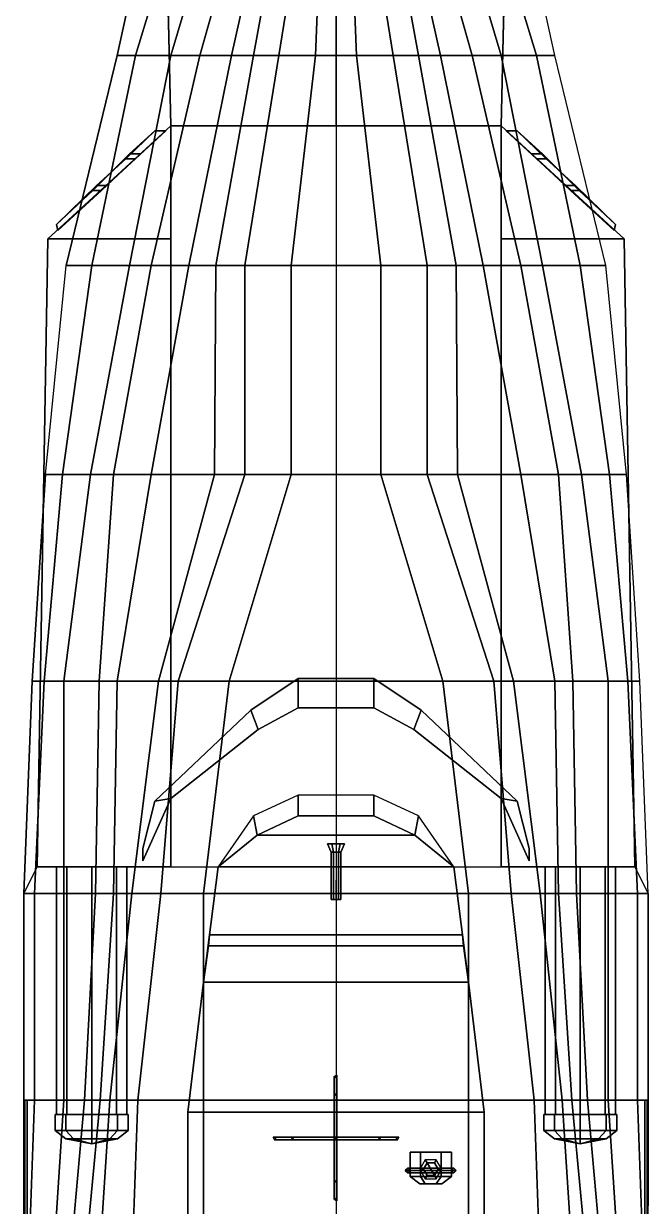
# Model space of a CAD drawing. Header units: millimetres. Extents: x -7.5 to 2.7, y -17.4 to 23.2.
# Drawn here: x -2.57 to 2.57, y 3.74 to 13.48 of the extents above; entities that cross this region are included whole.
import ezdxf

# ---------------------------------------------------------------- set-up
doc = ezdxf.new("R2010")
doc.units = ezdxf.units.MM
for name, color, linetype in [('door', 3, 'Continuous'), ('door2', 3, 'Continuous'), ('h2', 7, 'Continuous')]:
    doc.layers.add(name, color=color, linetype=linetype)

msp = doc.modelspace()

# ---------------------------------------------------------------- linework, layer by layer
for points in [[(-1.12, 14.96, 1.13), (-1.65, 13.22, 1.01), (-1.8, 13.22, 1.39), (-1.42, 14.96, 1.96)], [(-1.42, 14.96, 1.96), (-1.8, 13.22, 1.39), (1.8, 13.22, 1.39), (1.42, 14.96, 1.96)], [(-0.84, 14.96, 0.85), (-1.36, 13.22, 0.76), (-1.65, 13.22, 1.01), (-1.12, 14.96, 1.13)], [(-1.41, 14.96, 2.7), (-1.42, 14.96, 1.96), (-1.36, 12.64, 1.19), (-1.36, 12.64, 2.7)], [(0, 12.64, 2.7), (0, 14.96, 2.75), (-1.41, 14.96, 2.7), (-1.36, 12.64, 2.7)], [(-0.63, 14.96, 0.46), (-1.12, 13.22, 0.46), (-1.36, 13.22, 0.76), (-0.84, 14.96, 0.85)], [(-0.47, 14.96), (-0.86, 13.22), (-1.12, 13.22, 0.46), (-0.63, 14.96, 0.46)], [(-0.36, 14.96, -0.39), (-0.68, 13.22, -0.39), (-0.86, 13.22), (-0.47, 14.96)], [(-0.19, 14.96, -0.79), (-0.47, 13.22, -0.79), (-0.68, 13.22, -0.39), (-0.36, 14.96, -0.39)], [(-0.1, 14.96, -0.94), (-0.17, 13.22, -1.15), (-0.47, 13.22, -0.79), (-0.19, 14.96, -0.79)], [(0, 14.96, -1.03), (0, 13.22, -1.26), (-0.17, 13.22, -1.15), (-0.1, 14.96, -0.94)], [(1.36, 12.64, 2.7), (1.41, 14.96, 2.7), (0, 14.96, 2.75), (0, 12.64, 2.7)], [(1.36, 12.64, 1.19), (1.42, 14.96, 1.96), (1.41, 14.96, 2.7), (1.36, 12.64, 2.7)], [(-1.65, 13.22, 1.01), (-2.01, 11.49, 0.91), (-2.22, 11.49, 1.71), (-1.8, 13.22, 1.39)], [(-1.8, 13.22, 1.39), (-2.22, 11.49, 1.71), (2.22, 11.49, 1.71), (1.8, 13.22, 1.39)], [(-1.36, 13.22, 0.76), (-1.7, 11.49, 0.65), (-2.01, 11.49, 0.91), (-1.65, 13.22, 1.01)], [(-1.12, 13.22, 0.46), (-1.52, 11.49, 0.46), (-1.7, 11.49, 0.65), (-1.36, 13.22, 0.76)], [(-0.86, 13.22), (-1.21, 11.49), (-1.52, 11.49, 0.46), (-1.12, 13.22, 0.46)], [(-0.68, 13.22, -0.39), (-0.99, 11.49, -0.39), (-1.21, 11.49), (-0.86, 13.22)], [(-0.47, 13.22, -0.79), (-0.75, 11.49, -0.79), (-0.99, 11.49, -0.39), (-0.68, 13.22, -0.39)], [(-0.17, 13.22, -1.15), (-0.37, 11.49, -1.17), (-0.75, 11.49, -0.79), (-0.47, 13.22, -0.79)], [(0, 13.22, -1.26), (0, 11.49, -1.41), (-0.37, 11.49, -1.17), (-0.17, 13.22, -1.15)], [(-1.36, 11.71, 2.59), (-1.36, 11.71, 2.59), (-1.36, 12.64, 2.59), (-2.37, 11.71, 2.59)], [(-1.36, 12.64, 2.59), (-1.36, 12.64, 1.59), (-2.37, 11.71, 1.59), (-2.37, 11.71, 2.59)], [(-1.36, 12.64, 2.7), (-1.36, 12.64, 2.59), (-1.36, 6.54, 2.54), (-1.36, 6.54, 2.7)], [(1.36, 6.54, 2.7), (1.36, 12.64, 2.7), (-1.36, 12.64, 2.7), (-1.36, 6.54, 2.7)], [(1.36, 6.54, 2.54), (1.36, 12.64, 2.59), (1.36, 12.64, 2.7), (1.36, 6.54, 2.7)], [(2.37, 11.71, 2.59), (2.37, 11.71, 1.59), (1.36, 12.64, 1.59), (1.36, 12.64, 2.59)], [(2.37, 11.71, 2.59), (2.37, 11.71, 2.59), (1.36, 12.64, 2.59), (1.36, 11.71, 2.59)], [(-1.36, 6.54, 2.54), (-1.36, 11.71, 2.59), (-2.37, 11.71, 2.59), (-2.46, 6.54, 2.54)], [(-2.37, 11.71, 2.59), (-2.37, 11.71, 1.59), (-2.46, 6.54, 1.64), (-2.46, 6.54, 2.54)], [(2.46, 6.54, 2.54), (2.37, 11.71, 2.59), (1.36, 11.71, 2.59), (1.36, 6.54, 2.54)], [(2.46, 6.54, 1.64), (2.37, 11.71, 1.59), (2.37, 11.71, 2.59), (2.46, 6.54, 2.54)], [(-2.01, 11.49, 0.91), (-2.25, 9.77, 0.83), (-2.39, 9.77, 1.74), (-2.22, 11.49, 1.71)], [(-1.7, 11.49, 0.65), (-2.02, 9.77, 0.63), (-2.25, 9.77, 0.83), (-2.01, 11.49, 0.91)], [(-1.52, 11.49, 0.46), (-1.83, 9.77, 0.46), (-2.02, 9.77, 0.63), (-1.7, 11.49, 0.65)], [(-1.21, 11.49), (-1.52, 9.77), (-1.83, 9.77, 0.46), (-1.52, 11.49, 0.46)], [(-0.99, 11.49, -0.39), (-1, 9.77, -0.79), (-1.52, 9.77), (-1.21, 11.49)], [(-0.75, 11.49, -0.79), (-0.75, 9.77, -1.03), (-1, 9.77, -0.79), (-0.99, 11.49, -0.39)], [(-0.37, 11.49, -1.17), (-0.37, 9.77, -1.29), (-0.75, 9.77, -1.03), (-0.75, 11.49, -0.79)], [(0, 11.49, -1.41), (0, 9.77, -1.45), (-0.37, 9.77, -1.29), (-0.37, 11.49, -1.17)], [(-2.25, 9.77, 0.83), (-2.4, 8.07, 0.77), (-2.5, 8.07, 1.68), (-2.39, 9.77, 1.74)], [(-2.39, 9.77, 1.74), (-2.5, 8.07, 1.68), (2.5, 8.07, 1.68), (2.39, 9.77, 1.74)], [(-2.02, 9.77, 0.63), (-2.24, 8.07, 0.63), (-2.4, 8.07, 0.77), (-2.25, 9.77, 0.83)], [(-1.83, 9.77, 0.46), (-1.95, 8.07, 0.26), (-2.24, 8.07, 0.63), (-2.02, 9.77, 0.63)], [(-1.52, 9.77), (-1.8, 8.07), (-1.95, 8.07, 0.26), (-1.83, 9.77, 0.46)], [(-1, 9.77, -0.79), (-1.46, 8.07, -0.53), (-1.8, 8.07), (-1.52, 9.77)], [(-0.75, 9.77, -1.03), (-1.3, 8.07, -0.78), (-1.46, 8.07, -0.53), (-1, 9.77, -0.79)], [(-0.37, 9.77, -1.29), (-0.88, 8.07, -1.12), (-1.3, 8.07, -0.78), (-0.75, 9.77, -1.03)], [(0, 9.77, -1.45), (0, 8.07, -1.51), (-0.88, 8.07, -1.12), (-0.37, 9.77, -1.29)], [(-0.31, 7.85, 2.7), (-0.31, 8.09, 3.05), (-0.7, 7.83, 2.98), (-0.64, 7.67, 2.7)], [(-0.64, 7.67, 2.7), (-0.7, 7.83, 2.98), (-0.31, 8.09, 3.05), (-0.31, 7.85, 2.7)], [(0.31, 7.85, 2.7), (0.31, 8.09, 3.05), (-0.31, 8.09, 3.05), (-0.31, 7.85, 2.7)], [(-0.31, 7.85, 2.7), (-0.31, 8.09, 3.05), (0.31, 8.09, 3.05), (0.31, 7.85, 2.7)], [(0.64, 7.67, 2.7), (0.7, 7.83, 2.98), (0.31, 8.09, 3.05), (0.31, 7.85, 2.7)], [(0.31, 7.85, 2.7), (0.31, 8.09, 3.05), (0.7, 7.83, 2.98), (0.64, 7.67, 2.7)], [(-2.4, 8.07, 0.77), (-2.48, 6.32, 0.72), (-2.57, 6.32, 1.64), (-2.5, 8.07, 1.68)], [(-2.5, 8.07, 1.68), (-2.57, 6.32, 1.64), (2.57, 6.32, 1.64), (2.5, 8.07, 1.68)], [(-2.24, 8.07, 0.63), (-2.24, 6.32, 0.41), (-2.48, 6.32, 0.72), (-2.4, 8.07, 0.77)], [(-1.95, 8.07, 0.26), (-1.98, 6.32, -0.05), (-2.24, 6.32, 0.41), (-2.24, 8.07, 0.63)], [(-1.8, 8.07), (-1.83, 6.32, -0.34), (-1.98, 6.32, -0.05), (-1.95, 8.07, 0.26)], [(-1.46, 8.07, -0.53), (-1.68, 6.32, -0.59), (-1.83, 6.32, -0.34), (-1.8, 8.07)], [(-1.3, 8.07, -0.78), (-1.44, 6.32, -0.88), (-1.68, 6.32, -0.59), (-1.46, 8.07, -0.53)], [(-0.88, 8.07, -1.12), (-1.09, 6.32, -1.12), (-1.44, 6.32, -0.88), (-1.3, 8.07, -0.78)], [(0, 8.07, -1.51), (0, 6.32, -1.57), (-1.09, 6.32, -1.12), (-0.88, 8.07, -1.12)], [(-1.36, 7.1025, 2.7), (-1.49, 7.08, 2.98), (-0.7, 7.83, 2.98), (-0.64, 7.67, 2.7)], [(-0.64, 7.67, 2.7), (-0.7, 7.83, 2.98), (-1.49, 7.08, 2.98), (-1.36, 7.1025, 2.7)], [(1.36, 7.1025, 2.7), (1.49, 7.08, 2.98), (0.7, 7.83, 2.98), (0.64, 7.67, 2.7)], [(0.64, 7.67, 2.7), (0.7, 7.83, 2.98), (1.49, 7.08, 2.98), (1.36, 7.1025, 2.7)], [(-0.31, 6.96, 3.48), (-0.31, 7.13, 2.7), (-0.68, 6.96, 2.7), (-0.65, 6.8, 3.48)], [(0.31, 6.96, 3.48), (0.31, 7.13, 2.7), (-0.31, 7.13, 2.7), (-0.31, 6.96, 3.48)], [(0.68, 6.96, 2.7), (0.31, 7.13, 2.7), (0.31, 6.96, 3.48), (0.65, 6.8, 3.48)], [(-1.36, 7.1025, 2.7), (-1.49, 7.08, 2.98), (-1.59, 6.69, 2.98), (-1.59, 6.59, 2.7)], [(-1.59, 6.59, 2.7), (-1.59, 6.69, 2.98), (-1.49, 7.08, 2.98), (-1.36, 7.1025, 2.7)], [(-1.36, 7.1025, 2.54), (-1.36, 7.1025, 2.7), (-1.59, 6.59, 2.7), (-1.59, 6.59, 2.54)], [(-1.59, 6.59, 2.54), (-1.59, 6.59, 2.7), (-1.36, 7.1025, 2.7), (-1.36, 7.1025, 2.54)], [(1.36, 7.1025, 2.7), (1.49, 7.08, 2.98), (1.59, 6.69, 2.98), (1.59, 6.59, 2.7)], [(1.59, 6.59, 2.7), (1.59, 6.69, 2.98), (1.49, 7.08, 2.98), (1.36, 7.1025, 2.7)], [(1.59, 6.59, 2.54), (1.59, 6.59, 2.7), (1.36, 7.1025, 2.7), (1.36, 7.1025, 2.54)], [(1.36, 7.1025, 2.54), (1.36, 7.1025, 2.7), (1.59, 6.59, 2.7), (1.59, 6.59, 2.54)], [(-0.65, 6.8, 3.48), (-0.68, 6.96, 2.7), (-0.97, 6.54, 2.7), (-0.97, 6.54, 3.48)], [(0.65, 6.8, 3.48), (0.31, 6.96, 3.48), (-0.31, 6.96, 3.48), (-0.65, 6.8, 3.48)], [(0.97, 6.54, 2.7), (0.68, 6.96, 2.7), (0.65, 6.8, 3.48), (0.97, 6.54, 3.48)], [(0.97, 6.54, 3.48), (0.65, 6.8, 3.48), (-0.65, 6.8, 3.48), (-0.97, 6.54, 3.48)], [(-0.04, 6.66, 3.7), (-0.02, 6.66, 3.7346), (-0.035, 6.73, 3.7606), (-0.07, 6.73, 3.7)], [(-0.02, 6.66, 3.6654), (-0.04, 6.66, 3.7), (-0.07, 6.73, 3.7), (-0.035, 6.73, 3.6394)], [(-0.035, 6.73, 3.7606), (0.035, 6.73, 3.7606), (0.07, 6.73, 3.7), (-0.07, 6.73, 3.7)], [(-0.07, 6.73, 3.7), (0.07, 6.73, 3.7), (0.035, 6.73, 3.6394), (-0.035, 6.73, 3.6394)], [(-0.02, 6.66, 3.7346), (0.02, 6.66, 3.7346), (0.035, 6.73, 3.7606), (-0.035, 6.73, 3.7606)], [(0.02, 6.66, 3.6654), (-0.02, 6.66, 3.6654), (-0.035, 6.73, 3.6394), (0.035, 6.73, 3.6394)], [(0.02, 6.66, 3.7346), (0.04, 6.66, 3.7), (0.07, 6.73, 3.7), (0.035, 6.73, 3.7606)], [(0.04, 6.66, 3.7), (0.02, 6.66, 3.6654), (0.035, 6.73, 3.6394), (0.07, 6.73, 3.7)], [(-0.04, 6.27, 3.7), (-0.02, 6.27, 3.7346), (-0.02, 6.66, 3.7346), (-0.04, 6.66, 3.7)], [(-0.02, 6.27, 3.6654), (-0.04, 6.27, 3.7), (-0.04, 6.66, 3.7), (-0.02, 6.66, 3.6654)], [(-0.02, 6.27, 3.7346), (0.02, 6.27, 3.7346), (0.02, 6.66, 3.7346), (-0.02, 6.66, 3.7346)], [(0.02, 6.27, 3.6654), (-0.02, 6.27, 3.6654), (-0.02, 6.66, 3.6654), (0.02, 6.66, 3.6654)], [(0.02, 6.27, 3.7346), (0.04, 6.27, 3.7), (0.04, 6.66, 3.7), (0.02, 6.66, 3.7346)], [(0.04, 6.27, 3.7), (0.02, 6.27, 3.6654), (0.02, 6.66, 3.6654), (0.04, 6.66, 3.7)], [(-2.57, 6.32, 1.64), (-2.46, 6.54, 1.64), (-2.46, 6.54, 2.54), (-2.57, 6.32, 2.54)], [(-2.57, 6.32, 2.54), (-2.46, 6.54, 2.54), (-2.46, 6.54, 1.64), (-2.57, 6.32, 1.64)], [(-2.46, 6.54, 2.54), (-2.46, 6.54, 1.64), (-1.36, 6.54, 1.64), (-1.36, 6.54, 2.54)], [(-2.3, 4.5, 2.1), (-2.2151, 4.5, 2.3051), (-2.2151, 6.54, 2.3051), (-2.3, 6.54, 2.1)], [(-2.2151, 4.5, 1.8949), (-2.3, 4.5, 2.1), (-2.3, 6.54, 2.1), (-2.2151, 6.54, 1.8949)], [(-2.2151, 4.5, 2.3051), (-2.01, 4.5, 2.39), (-2.01, 6.54, 2.39), (-2.2151, 6.54, 2.3051)], [(-2.01, 4.5, 1.81), (-2.2151, 4.5, 1.8949), (-2.2151, 6.54, 1.8949), (-2.01, 6.54, 1.81)], [(-2.01, 4.5, 2.39), (-1.8049, 4.5, 2.3051), (-1.8049, 6.54, 2.3051), (-2.01, 6.54, 2.39)], [(-1.8049, 4.5, 1.8949), (-2.01, 4.5, 1.81), (-2.01, 6.54, 1.81), (-1.8049, 6.54, 1.8949)], [(-1.8049, 4.5, 2.3051), (-1.72, 4.5, 2.1), (-1.72, 6.54, 2.1), (-1.8049, 6.54, 2.3051)], [(-1.72, 4.5, 2.1), (-1.8049, 4.5, 1.8949), (-1.8049, 6.54, 1.8949), (-1.72, 6.54, 2.1)], [(-0.97, 6.54, 3.48), (-0.97, 6.54, 1.64), (-1.09, 5.59, 1.64), (-1.09, 5.59, 3.48)], [(1.09, 5.59, 3.48), (0.97, 6.54, 3.48), (-0.97, 6.54, 3.48), (-1.09, 5.59, 3.48)], [(1.09, 5.59, 1.64), (0.97, 6.54, 1.64), (0.97, 6.54, 3.48), (1.09, 5.59, 3.48)], [(1.36, 6.54, 2.54), (1.36, 6.54, 1.64), (2.46, 6.54, 1.64), (2.46, 6.54, 2.54)], [(1.8049, 4.5, 1.8949), (1.72, 4.5, 2.1), (1.72, 6.54, 2.1), (1.8049, 6.54, 1.8949)], [(1.72, 4.5, 2.1), (1.8049, 4.5, 2.3051), (1.8049, 6.54, 2.3051), (1.72, 6.54, 2.1)], [(2.01, 4.5, 1.81), (1.8049, 4.5, 1.8949), (1.8049, 6.54, 1.8949), (2.01, 6.54, 1.81)], [(1.8049, 4.5, 2.3051), (2.01, 4.5, 2.39), (2.01, 6.54, 2.39), (1.8049, 6.54, 2.3051)], [(2.2151, 4.5, 1.8949), (2.01, 4.5, 1.81), (2.01, 6.54, 1.81), (2.2151, 6.54, 1.8949)], [(2.01, 4.5, 2.39), (2.2151, 4.5, 2.3051), (2.2151, 6.54, 2.3051), (2.01, 6.54, 2.39)], [(2.3, 4.5, 2.1), (2.2151, 4.5, 1.8949), (2.2151, 6.54, 1.8949), (2.3, 6.54, 2.1)], [(2.2151, 4.5, 2.3051), (2.3, 4.5, 2.1), (2.3, 6.54, 2.1), (2.2151, 6.54, 2.3051)], [(2.57, 6.32, 1.64), (2.46, 6.54, 1.64), (2.46, 6.54, 2.54), (2.57, 6.32, 2.54)], [(2.57, 6.32, 2.54), (2.46, 6.54, 2.54), (2.46, 6.54, 1.64), (2.57, 6.32, 1.64)], [(0, 6.28, 3.48), (0, 6.43, 3.48), (0, 6.43, 3.88), (0, 6.28, 3.88)], [(0, 6.28, 3.88), (0, 6.43, 3.88), (0, 6.43, 3.48), (0, 6.28, 3.48)], [(-2.48, 6.32, 0.72), (-2.48, 4.62, 0.63), (-2.57, 4.62, 1.64), (-2.57, 6.32, 1.64)], [(-2.57, 6.32, 1.64), (-2.57, 4.62, 1.64), (2.57, 4.62, 1.64), (2.57, 6.32, 1.64)], [(-2.57, 4.62, 2.54), (-2.57, 6.32, 2.54), (-2.57, 6.32, 1.64), (-2.57, 4.62, 1.64)], [(-2.57, 4.62, 1.64), (-2.57, 6.32, 1.64), (-2.57, 6.32, 2.54), (-2.57, 4.62, 2.54)], [(-2.24, 6.32, 0.41), (-2.24, 4.62, 0.11), (-2.48, 4.62, 0.63), (-2.48, 6.32, 0.72)], [(-1.98, 6.32, -0.05), (-2.07, 4.62, -0.26), (-2.24, 4.62, 0.11), (-2.24, 6.32, 0.41)], [(-1.83, 6.32, -0.34), (-1.94, 4.62, -0.53), (-2.07, 4.62, -0.26), (-1.98, 6.32, -0.05)], [(-1.68, 6.32, -0.59), (-1.86, 4.62, -0.66), (-1.94, 4.62, -0.53), (-1.83, 6.32, -0.34)], [(-1.44, 6.32, -0.88), (-1.63, 4.62, -0.91), (-1.86, 4.62, -0.66), (-1.68, 6.32, -0.59)], [(-1.09, 6.32, -1.12), (-1.09, 4.62, -1.2), (-1.63, 4.62, -0.91), (-1.44, 6.32, -0.88)], [(0, 6.32, -1.57), (0, 4.62, -1.55), (-1.09, 4.62, -1.2), (-1.09, 6.32, -1.12)], [(-0.04, 6.27, 3.7), (0.04, 6.27, 3.7), (0.02, 6.27, 3.7346), (-0.02, 6.27, 3.7346)], [(-0.02, 6.27, 3.6654), (0.02, 6.27, 3.6654), (0.04, 6.27, 3.7), (-0.04, 6.27, 3.7)], [(2.57, 4.62, 1.64), (2.57, 6.32, 1.64), (2.57, 6.32, 2.54), (2.57, 4.62, 2.54)], [(2.57, 4.62, 2.54), (2.57, 6.32, 2.54), (2.57, 6.32, 1.64), (2.57, 4.62, 1.64)], [(-1.09, 5.59, 4.18), (-1.05, 5.89, 4.18), (-1.04, 5.98, 3.48), (-1.09, 5.59, 3.48)], [(-1.09, 5.59, 3.48), (-1.04, 5.98, 3.48), (-1.05, 5.89, 4.18), (-1.09, 5.59, 4.18)], [(1.05, 5.89, 4.18), (-1.05, 5.89, 4.18), (-1.04, 5.98, 3.48), (1.04, 5.98, 3.48)], [(1.04, 5.98, 3.48), (-1.04, 5.98, 3.48), (-1.05, 5.89, 4.18), (1.05, 5.89, 4.18)], [(1.09, 5.59, 3.48), (1.04, 5.98, 3.48), (1.05, 5.89, 4.18), (1.09, 5.59, 4.18)], [(1.09, 5.59, 4.18), (1.05, 5.89, 4.18), (1.04, 5.98, 3.48), (1.09, 5.59, 3.48)], [(1.05, 5.89, 4.18), (-1.05, 5.89, 4.18), (-1.09, 5.59, 4.18), (1.09, 5.59, 4.18)], [(1.09, 5.59, 4.18), (-1.09, 5.59, 4.18), (-1.05, 5.89, 4.18), (1.05, 5.89, 4.18)], [(-1.09, 5.59, 2.52), (-1.09, 5.59, 1.64), (-1.22, 4.52, 1.64), (-1.22, 4.52, 2.52)], [(1.22, 4.52, 2.52), (1.09, 5.59, 2.52), (-1.09, 5.59, 2.52), (-1.22, 4.52, 2.52)], [(-1.22, 4.52, 2.52), (-1.09, 5.59, 2.52), (-1.09, 5.59, 3.86), (-1.22, 4.52, 3.84)], [(-1.22, 4.52, 3.84), (-1.09, 5.59, 3.86), (-1.09, 5.59, 2.52), (-1.22, 4.52, 2.52)], [(1.09, 5.59, 2.52), (1.09, 5.59, 3.48), (-1.09, 5.59, 3.48), (-1.09, 5.59, 2.52)], [(1.22, 4.52, 1.64), (1.09, 5.59, 1.64), (1.09, 5.59, 2.52), (1.22, 4.52, 2.52)], [(1.22, 4.52, 2.52), (1.09, 5.59, 2.52), (1.09, 5.59, 3.86), (1.22, 4.52, 3.84)], [(1.22, 4.52, 3.84), (1.09, 5.59, 3.86), (1.09, 5.59, 2.52), (1.22, 4.52, 2.52)], [(0.0075, 4.6743, 4.1237), (-0.015, 4.6651, 4.1329), (-0.015, 4.813, 4.49), (0.0075, 4.826, 4.49)], [(0.0075, 4.826, 4.49), (-0.015, 4.813, 4.49), (-0.015, 4.6651, 4.8471), (0.0075, 4.6743, 4.8563)], [(-0.015, 4.6651, 4.1329), (0.0075, 4.6559, 4.1421), (0.0075, 4.8, 4.49), (-0.015, 4.813, 4.49)], [(-0.015, 4.813, 4.49), (0.0075, 4.8, 4.49), (0.0075, 4.6559, 4.8379), (-0.015, 4.6651, 4.8471)], [(0.0075, 4.6559, 4.1421), (0.0075, 4.6743, 4.1237), (0.0075, 4.826, 4.49), (0.0075, 4.8, 4.49)], [(0.0075, 4.8, 4.49), (0.0075, 4.826, 4.49), (0.0075, 4.6743, 4.8563), (0.0075, 4.6559, 4.8379)], [(0.0075, 4.308, 3.972), (-0.015, 4.308, 3.985), (-0.015, 4.6651, 4.1329), (0.0075, 4.6743, 4.1237)], [(0.0075, 4.6743, 4.8563), (-0.015, 4.6651, 4.8471), (-0.015, 4.308, 4.995), (0.0075, 4.308, 5.008)], [(0.0075, 4.308, 3.998), (0.0075, 4.308, 3.972), (0.0075, 4.6743, 4.1237), (0.0075, 4.6559, 4.1421)], [(0.0075, 4.6559, 4.8379), (0.0075, 4.6743, 4.8563), (0.0075, 4.308, 5.008), (0.0075, 4.308, 4.982)], [(-2.48, 4.62, 0.63), (-2.54, 2.93, 0.63), (-2.57, 2.93, 1.64), (-2.57, 4.62, 1.64)], [(-2.57, 4.62, 1.64), (-2.57, 2.93, 1.64), (2.57, 2.93, 1.64), (2.57, 4.62, 1.64)], [(-2.57, 3.75, 2.54), (-2.57, 4.62, 2.54), (-2.57, 4.62, 1.64), (-2.57, 3.75, 1.64)], [(-2.57, 3.75, 1.64), (-2.57, 4.62, 1.64), (-2.57, 4.62, 2.54), (-2.57, 3.75, 2.54)], [(-2.56, 0.68, 2.46), (-2.56, 4.62, 2.46), (-2.54, 4.62, 2.46), (-2.54, 0.68, 2.46)], [(-2.54, 0.68, 2.46), (-2.54, 4.62, 2.46), (-2.56, 4.62, 2.46), (-2.56, 0.68, 2.46)], [(-2.24, 4.62, 0.11), (-2.35, 2.93, 0.11), (-2.54, 2.93, 0.63), (-2.48, 4.62, 0.63)], [(-2.07, 4.62, -0.26), (-2.22, 2.93, -0.26), (-2.35, 2.93, 0.11), (-2.24, 4.62, 0.11)], [(-1.94, 4.62, -0.53), (-2.1, 2.93, -0.53), (-2.22, 2.93, -0.26), (-2.07, 4.62, -0.26)], [(-1.86, 4.62, -0.66), (-1.97, 2.93, -0.75), (-2.1, 2.93, -0.53), (-1.94, 4.62, -0.53)], [(-1.63, 4.62, -0.91), (-1.69, 2.93, -0.98), (-1.97, 2.93, -0.75), (-1.86, 4.62, -0.66)], [(-1.09, 4.62, -1.2), (-1.09, 2.93, -1.24), (-1.69, 2.93, -0.98), (-1.63, 4.62, -0.91)], [(0, 4.62, -1.55), (0, 2.93, -1.55), (-1.09, 2.93, -1.24), (-1.09, 4.62, -1.2)], [(-0.015, 4.308, 3.985), (0.0075, 4.308, 3.998), (0.0075, 4.6559, 4.1421), (-0.015, 4.6651, 4.1329)], [(-0.015, 4.6651, 4.8471), (0.0075, 4.6559, 4.8379), (0.0075, 4.308, 4.982), (-0.015, 4.308, 4.995)], [(2.54, 0.68, 2.46), (2.54, 4.62, 2.46), (2.56, 4.62, 2.46), (2.56, 0.68, 2.46)], [(2.56, 0.68, 2.46), (2.56, 4.62, 2.46), (2.54, 4.62, 2.46), (2.54, 0.68, 2.46)], [(2.57, 3.75, 1.64), (2.57, 4.62, 1.64), (2.57, 4.62, 2.54), (2.57, 3.75, 2.54)], [(2.57, 3.75, 2.54), (2.57, 4.62, 2.54), (2.57, 4.62, 1.64), (2.57, 3.75, 1.64)], [(-2.31, 4.37, 2.1), (-2.2221, 4.37, 2.3121), (-2.2221, 4.5, 2.3121), (-2.31, 4.5, 2.1)], [(-2.2221, 4.37, 1.8879), (-2.31, 4.37, 2.1), (-2.31, 4.5, 2.1), (-2.2221, 4.5, 1.8879)], [(-2.31, 4.5, 2.1), (-2.2221, 4.5, 2.3121), (-2.2151, 4.5, 2.3051), (-2.3, 4.5, 2.1)], [(-2.2221, 4.5, 1.8879), (-2.31, 4.5, 2.1), (-2.3, 4.5, 2.1), (-2.2151, 4.5, 1.8949)], [(-2.2221, 4.37, 2.3121), (-2.01, 4.37, 2.4), (-2.01, 4.5, 2.4), (-2.2221, 4.5, 2.3121)], [(-2.01, 4.37, 1.8), (-2.2221, 4.37, 1.8879), (-2.2221, 4.5, 1.8879), (-2.01, 4.5, 1.8)], [(-2.2221, 4.5, 2.3121), (-2.01, 4.5, 2.4), (-2.01, 4.5, 2.39), (-2.2151, 4.5, 2.3051)], [(-2.01, 4.5, 1.8), (-2.2221, 4.5, 1.8879), (-2.2151, 4.5, 1.8949), (-2.01, 4.5, 1.81)], [(-2.01, 4.37, 2.4), (-1.7979, 4.37, 2.3121), (-1.7979, 4.5, 2.3121), (-2.01, 4.5, 2.4)], [(-1.7979, 4.37, 1.8879), (-2.01, 4.37, 1.8), (-2.01, 4.5, 1.8), (-1.7979, 4.5, 1.8879)], [(-1.7979, 4.5, 1.8879), (-2.01, 4.5, 1.8), (-2.01, 4.5, 1.81), (-1.8049, 4.5, 1.8949)], [(-2.01, 4.5, 2.4), (-1.7979, 4.5, 2.3121), (-1.8049, 4.5, 2.3051), (-2.01, 4.5, 2.39)], [(-1.71, 4.5, 2.1), (-1.7979, 4.5, 1.8879), (-1.8049, 4.5, 1.8949), (-1.72, 4.5, 2.1)], [(-1.7979, 4.5, 2.3121), (-1.71, 4.5, 2.1), (-1.72, 4.5, 2.1), (-1.8049, 4.5, 2.3051)], [(-1.7979, 4.37, 2.3121), (-1.71, 4.37, 2.1), (-1.71, 4.5, 2.1), (-1.7979, 4.5, 2.3121)], [(-1.71, 4.37, 2.1), (-1.7979, 4.37, 1.8879), (-1.7979, 4.5, 1.8879), (-1.71, 4.5, 2.1)], [(1.22, 3.55, 3.48), (1.22, 4.52, 3.48), (-1.22, 4.52, 3.48), (-1.22, 3.55, 3.48)], [(-1.22, 4.52, 3.48), (-1.22, 4.52, 1.53), (-1.22, 3.55, 1.53), (-1.22, 3.55, 3.48)], [(1.22, 4.52, 3.48), (1.22, 4.52, 2.52), (-1.22, 4.52, 2.52), (-1.22, 4.52, 3.48)], [(1.22, 3.55, 1.53), (1.22, 4.52, 1.53), (1.22, 4.52, 3.48), (1.22, 3.55, 3.48)], [(1.7979, 4.5, 1.8879), (1.71, 4.5, 2.1), (1.72, 4.5, 2.1), (1.8049, 4.5, 1.8949)], [(1.71, 4.5, 2.1), (1.7979, 4.5, 2.3121), (1.8049, 4.5, 2.3051), (1.72, 4.5, 2.1)], [(1.7979, 4.37, 1.8879), (1.71, 4.37, 2.1), (1.71, 4.5, 2.1), (1.7979, 4.5, 1.8879)], [(1.71, 4.37, 2.1), (1.7979, 4.37, 2.3121), (1.7979, 4.5, 2.3121), (1.71, 4.5, 2.1)], [(2.01, 4.5, 1.8), (1.7979, 4.5, 1.8879), (1.8049, 4.5, 1.8949), (2.01, 4.5, 1.81)], [(2.01, 4.37, 1.8), (1.7979, 4.37, 1.8879), (1.7979, 4.5, 1.8879), (2.01, 4.5, 1.8)], [(1.7979, 4.5, 2.3121), (2.01, 4.5, 2.4), (2.01, 4.5, 2.39), (1.8049, 4.5, 2.3051)], [(1.7979, 4.37, 2.3121), (2.01, 4.37, 2.4), (2.01, 4.5, 2.4), (1.7979, 4.5, 2.3121)], [(2.2221, 4.5, 1.8879), (2.01, 4.5, 1.8), (2.01, 4.5, 1.81), (2.2151, 4.5, 1.8949)], [(2.2221, 4.37, 1.8879), (2.01, 4.37, 1.8), (2.01, 4.5, 1.8), (2.2221, 4.5, 1.8879)], [(2.01, 4.5, 2.4), (2.2221, 4.5, 2.3121), (2.2151, 4.5, 2.3051), (2.01, 4.5, 2.39)], [(2.01, 4.37, 2.4), (2.2221, 4.37, 2.3121), (2.2221, 4.5, 2.3121), (2.01, 4.5, 2.4)], [(2.2221, 4.5, 2.3121), (2.31, 4.5, 2.1), (2.3, 4.5, 2.1), (2.2151, 4.5, 2.3051)], [(2.31, 4.5, 2.1), (2.2221, 4.5, 1.8879), (2.2151, 4.5, 1.8949), (2.3, 4.5, 2.1)], [(2.31, 4.37, 2.1), (2.2221, 4.37, 1.8879), (2.2221, 4.5, 1.8879), (2.31, 4.5, 2.1)], [(2.2221, 4.37, 2.3121), (2.31, 4.37, 2.1), (2.31, 4.5, 2.1), (2.2221, 4.5, 2.3121)], [(-2.16, 4.3, 2.25), (-2.2221, 4.37, 2.3121), (-2.31, 4.37, 2.1), (-2.2221, 4.3, 2.1)], [(-2.2221, 4.3, 2.1), (-2.31, 4.37, 2.1), (-2.2221, 4.37, 1.8879), (-2.16, 4.3, 1.95)], [(-2.01, 4.3, 2.3121), (-2.01, 4.37, 2.4), (-2.2221, 4.37, 2.3121), (-2.16, 4.3, 2.25)], [(-2.16, 4.3, 1.95), (-2.2221, 4.37, 1.8879), (-2.01, 4.37, 1.8), (-2.01, 4.3, 1.8879)], [(-2.01, 4.26, 2.1), (-2.16, 4.3, 2.25), (-2.2221, 4.3, 2.1), (-2.01, 4.26, 2.1)], [(-2.01, 4.26, 2.1), (-2.2221, 4.3, 2.1), (-2.16, 4.3, 1.95), (-2.01, 4.26, 2.1)], [(-2.01, 4.26, 2.1), (-2.01, 4.3, 2.3121), (-2.16, 4.3, 2.25), (-2.01, 4.26, 2.1)], [(-2.01, 4.26, 2.1), (-2.16, 4.3, 1.95), (-2.01, 4.3, 1.8879), (-2.01, 4.26, 2.1)], [(-1.86, 4.3, 2.25), (-1.7979, 4.37, 2.3121), (-2.01, 4.37, 2.4), (-2.01, 4.3, 2.3121)], [(-2.01, 4.3, 1.8879), (-2.01, 4.37, 1.8), (-1.7979, 4.37, 1.8879), (-1.86, 4.3, 1.95)], [(-2.01, 4.26, 2.1), (-1.7979, 4.3, 2.1), (-1.86, 4.3, 2.25), (-2.01, 4.26, 2.1)], [(-2.01, 4.26, 2.1), (-1.86, 4.3, 2.25), (-2.01, 4.3, 2.3121), (-2.01, 4.26, 2.1)], [(-2.01, 4.26, 2.1), (-2.01, 4.3, 1.8879), (-1.86, 4.3, 1.95), (-2.01, 4.26, 2.1)], [(-2.01, 4.26, 2.1), (-1.86, 4.3, 1.95), (-1.7979, 4.3, 2.1), (-2.01, 4.26, 2.1)], [(-1.7979, 4.3, 2.1), (-1.71, 4.37, 2.1), (-1.7979, 4.37, 2.3121), (-1.86, 4.3, 2.25)], [(-1.86, 4.3, 1.95), (-1.7979, 4.37, 1.8879), (-1.71, 4.37, 2.1), (-1.7979, 4.3, 2.1)], [(-0.3663, 4.3155, 4.1237), (-0.3571, 4.293, 4.1329), (-0.505, 4.293, 4.49), (-0.518, 4.3155, 4.49)], [(-0.3479, 4.3155, 4.1421), (-0.3663, 4.3155, 4.1237), (-0.518, 4.3155, 4.49), (-0.492, 4.3155, 4.49)], [(-0.518, 4.3155, 4.49), (-0.505, 4.293, 4.49), (-0.3571, 4.293, 4.8471), (-0.3663, 4.3155, 4.8563)], [(-0.492, 4.3155, 4.49), (-0.518, 4.3155, 4.49), (-0.3663, 4.3155, 4.8563), (-0.3479, 4.3155, 4.8379)], [(-0.3571, 4.293, 4.1329), (-0.3479, 4.3155, 4.1421), (-0.492, 4.3155, 4.49), (-0.505, 4.293, 4.49)], [(-0.505, 4.293, 4.49), (-0.492, 4.3155, 4.49), (-0.3479, 4.3155, 4.8379), (-0.3571, 4.293, 4.8471)], [(0, 4.3155, 3.972), (0, 4.293, 3.985), (-0.3571, 4.293, 4.1329), (-0.3663, 4.3155, 4.1237)], [(0, 4.3155, 3.998), (0, 4.3155, 3.972), (-0.3663, 4.3155, 4.1237), (-0.3479, 4.3155, 4.1421)], [(-0.3663, 4.3155, 4.8563), (-0.3571, 4.293, 4.8471), (0, 4.293, 4.995), (0, 4.3155, 5.008)], [(-0.3479, 4.3155, 4.8379), (-0.3663, 4.3155, 4.8563), (0, 4.3155, 5.008), (0, 4.3155, 4.982)], [(0, 4.293, 3.985), (0, 4.3155, 3.998), (-0.3479, 4.3155, 4.1421), (-0.3571, 4.293, 4.1329)], [(-0.3571, 4.293, 4.8471), (-0.3479, 4.3155, 4.8379), (0, 4.3155, 4.982), (0, 4.293, 4.995)], [(0.0075, 4.321, 3.48), (-0.015, 4.308, 3.48), (-0.015, 4.308, 3.99), (0.0075, 4.321, 4)], [(0.0075, 3.9417, 4.1237), (-0.015, 3.9509, 4.1329), (-0.015, 4.308, 3.985), (0.0075, 4.308, 3.972)], [(-0.015, 3.9509, 4.1329), (0.0075, 3.9601, 4.1421), (0.0075, 4.308, 3.998), (-0.015, 4.308, 3.985)], [(-0.015, 4.308, 3.48), (0.0075, 4.295, 3.48), (0.0075, 4.295, 3.99), (-0.015, 4.308, 3.99)], [(0.0075, 4.308, 5.008), (-0.015, 4.308, 4.995), (-0.015, 3.9509, 4.8471), (0.0075, 3.9417, 4.8563)], [(-0.015, 4.308, 4.995), (0.0075, 4.308, 4.982), (0.0075, 3.9601, 4.8379), (-0.015, 3.9509, 4.8471)], [(0.3663, 4.3155, 4.1237), (0.3571, 4.293, 4.1329), (0, 4.293, 3.985), (0, 4.3155, 3.972)], [(0.3479, 4.3155, 4.1421), (0.3663, 4.3155, 4.1237), (0, 4.3155, 3.972), (0, 4.3155, 3.998)], [(0.3571, 4.293, 4.1329), (0.3479, 4.3155, 4.1421), (0, 4.3155, 3.998), (0, 4.293, 3.985)], [(0, 4.3155, 5.008), (0, 4.293, 4.995), (0.3571, 4.293, 4.8471), (0.3663, 4.3155, 4.8563)], [(0, 4.3155, 4.982), (0, 4.3155, 5.008), (0.3663, 4.3155, 4.8563), (0.3479, 4.3155, 4.8379)], [(0, 4.293, 4.995), (0, 4.3155, 4.982), (0.3479, 4.3155, 4.8379), (0.3571, 4.293, 4.8471)], [(0.0075, 4.295, 3.48), (0.0075, 4.321, 3.48), (0.0075, 4.321, 4), (0.0075, 4.295, 3.99)], [(0.0075, 3.9601, 4.1421), (0.0075, 3.9417, 4.1237), (0.0075, 4.308, 3.972), (0.0075, 4.308, 3.998)], [(0.0075, 4.308, 4.982), (0.0075, 4.308, 5.008), (0.0075, 3.9417, 4.8563), (0.0075, 3.9601, 4.8379)], [(0.492, 4.3155, 4.49), (0.518, 4.3155, 4.49), (0.3663, 4.3155, 4.1237), (0.3479, 4.3155, 4.1421)], [(0.505, 4.293, 4.49), (0.492, 4.3155, 4.49), (0.3479, 4.3155, 4.1421), (0.3571, 4.293, 4.1329)], [(0.3479, 4.3155, 4.8379), (0.3663, 4.3155, 4.8563), (0.518, 4.3155, 4.49), (0.492, 4.3155, 4.49)], [(0.3571, 4.293, 4.8471), (0.3479, 4.3155, 4.8379), (0.492, 4.3155, 4.49), (0.505, 4.293, 4.49)], [(0.518, 4.3155, 4.49), (0.505, 4.293, 4.49), (0.3571, 4.293, 4.1329), (0.3663, 4.3155, 4.1237)], [(0.3663, 4.3155, 4.8563), (0.3571, 4.293, 4.8471), (0.505, 4.293, 4.49), (0.518, 4.3155, 4.49)], [(1.7979, 4.3, 2.1), (1.71, 4.37, 2.1), (1.7979, 4.37, 1.8879), (1.86, 4.3, 1.95)], [(1.86, 4.3, 2.25), (1.7979, 4.37, 2.3121), (1.71, 4.37, 2.1), (1.7979, 4.3, 2.1)], [(1.86, 4.3, 1.95), (1.7979, 4.37, 1.8879), (2.01, 4.37, 1.8), (2.01, 4.3, 1.8879)], [(2.01, 4.3, 2.3121), (2.01, 4.37, 2.4), (1.7979, 4.37, 2.3121), (1.86, 4.3, 2.25)], [(2.01, 4.26, 2.1), (1.7979, 4.3, 2.1), (1.86, 4.3, 1.95), (2.01, 4.26, 2.1)], [(2.01, 4.26, 2.1), (1.86, 4.3, 2.25), (1.7979, 4.3, 2.1), (2.01, 4.26, 2.1)], [(2.01, 4.26, 2.1), (1.86, 4.3, 1.95), (2.01, 4.3, 1.8879), (2.01, 4.26, 2.1)], [(2.01, 4.26, 2.1), (2.01, 4.3, 2.3121), (1.86, 4.3, 2.25), (2.01, 4.26, 2.1)], [(2.01, 4.3, 1.8879), (2.01, 4.37, 1.8), (2.2221, 4.37, 1.8879), (2.16, 4.3, 1.95)], [(2.16, 4.3, 2.25), (2.2221, 4.37, 2.3121), (2.01, 4.37, 2.4), (2.01, 4.3, 2.3121)], [(2.01, 4.26, 2.1), (2.16, 4.3, 1.95), (2.2221, 4.3, 2.1), (2.01, 4.26, 2.1)], [(2.01, 4.26, 2.1), (2.01, 4.3, 1.8879), (2.16, 4.3, 1.95), (2.01, 4.26, 2.1)], [(2.01, 4.26, 2.1), (2.16, 4.3, 2.25), (2.01, 4.3, 2.3121), (2.01, 4.26, 2.1)], [(2.01, 4.26, 2.1), (2.2221, 4.3, 2.1), (2.16, 4.3, 2.25), (2.01, 4.26, 2.1)], [(2.16, 4.3, 1.95), (2.2221, 4.37, 1.8879), (2.31, 4.37, 2.1), (2.2221, 4.3, 2.1)], [(2.2221, 4.3, 2.1), (2.31, 4.37, 2.1), (2.2221, 4.37, 2.3121), (2.16, 4.3, 2.25)], [(0.61, 3.99, 4.27), (0.695, 3.99, 4.4172), (0.695, 4.19, 4.4172), (0.61, 4.19, 4.27)], [(0.695, 3.99, 4.1228), (0.61, 3.99, 4.27), (0.61, 4.19, 4.27), (0.695, 4.19, 4.1228)], [(0.695, 4.19, 4.4172), (0.865, 4.19, 4.4172), (0.95, 4.19, 4.27), (0.61, 4.19, 4.27)], [(0.61, 4.19, 4.27), (0.95, 4.19, 4.27), (0.865, 4.19, 4.1228), (0.695, 4.19, 4.1228)], [(0.695, 3.99, 4.4172), (0.865, 3.99, 4.4172), (0.865, 4.19, 4.4172), (0.695, 4.19, 4.4172)], [(0.865, 3.99, 4.1228), (0.695, 3.99, 4.1228), (0.695, 4.19, 4.1228), (0.865, 4.19, 4.1228)], [(0.865, 3.99, 4.4172), (0.95, 3.99, 4.27), (0.95, 4.19, 4.27), (0.865, 4.19, 4.4172)], [(0.95, 3.99, 4.27), (0.865, 3.99, 4.1228), (0.865, 4.19, 4.1228), (0.95, 4.19, 4.27)], [(0.735, 4.1279, 3.48), (0.69, 4.05, 3.48), (0.72, 4.05, 4.06), (0.75, 4.102, 4.06)], [(0.81, 3.998, 4.06), (0.75, 4.102, 4.06), (0.72, 4.05, 4.06), (0.75, 3.998, 4.06)], [(0.825, 4.1279, 3.48), (0.735, 4.1279, 3.48), (0.75, 4.102, 4.06), (0.81, 4.102, 4.06)], [(0.84, 4.05, 4.06), (0.81, 4.102, 4.06), (0.75, 4.102, 4.06), (0.81, 3.998, 4.06)], [(0.87, 4.05, 3.48), (0.825, 4.1279, 3.48), (0.81, 4.102, 4.06), (0.84, 4.05, 4.06)], [(0.59, 4.06, 4.08), (0.57, 4.04, 4.06), (0.57, 4.04, 4.27), (0.59, 4.06, 4.27)], [(0.57, 4.04, 4.06), (0.59, 4.06, 4.08), (0.97, 4.06, 4.08), (0.99, 4.04, 4.06)], [(0.61, 4.04, 4.27), (0.59, 4.06, 4.27), (0.57, 4.04, 4.27), (0.59, 4.02, 4.27)], [(0.57, 4.04, 4.06), (0.59, 4.02, 4.08), (0.59, 4.02, 4.27), (0.57, 4.04, 4.27)], [(0.59, 4.02, 4.08), (0.57, 4.04, 4.06), (0.99, 4.04, 4.06), (0.97, 4.02, 4.08)], [(0.61, 4.04, 4.1), (0.59, 4.06, 4.08), (0.59, 4.06, 4.27), (0.61, 4.04, 4.27)], [(0.59, 4.06, 4.08), (0.61, 4.04, 4.1), (0.95, 4.04, 4.1), (0.97, 4.06, 4.08)], [(0.59, 4.02, 4.08), (0.61, 4.04, 4.1), (0.61, 4.04, 4.27), (0.59, 4.02, 4.27)], [(0.61, 4.04, 4.1), (0.59, 4.02, 4.08), (0.97, 4.02, 4.08), (0.95, 4.04, 4.1)], [(0.69, 4.05, 3.48), (0.735, 3.9721, 3.48), (0.75, 3.998, 4.06), (0.72, 4.05, 4.06)], [(0.735, 3.9721, 3.48), (0.825, 3.9721, 3.48), (0.81, 3.998, 4.06), (0.75, 3.998, 4.06)], [(0.825, 3.9721, 3.48), (0.87, 4.05, 3.48), (0.84, 4.05, 4.06), (0.81, 3.998, 4.06)], [(0.97, 4.06, 4.08), (0.95, 4.04, 4.1), (0.95, 4.04, 4.27), (0.97, 4.06, 4.27)], [(0.99, 4.04, 4.27), (0.97, 4.06, 4.27), (0.95, 4.04, 4.27), (0.97, 4.02, 4.27)], [(0.95, 4.04, 4.1), (0.97, 4.02, 4.08), (0.97, 4.02, 4.27), (0.95, 4.04, 4.27)], [(0.99, 4.04, 4.06), (0.97, 4.06, 4.08), (0.97, 4.06, 4.27), (0.99, 4.04, 4.27)], [(0.97, 4.02, 4.08), (0.99, 4.04, 4.06), (0.99, 4.04, 4.27), (0.97, 4.02, 4.27)], [(-0.015, 3.803, 4.49), (0.0075, 3.816, 4.49), (0.0075, 3.9601, 4.1421), (-0.015, 3.9509, 4.1329)], [(-0.015, 3.9509, 4.8471), (0.0075, 3.9601, 4.8379), (0.0075, 3.816, 4.49), (-0.015, 3.803, 4.49)], [(0.0075, 3.79, 4.49), (-0.015, 3.803, 4.49), (-0.015, 3.9509, 4.1329), (0.0075, 3.9417, 4.1237)], [(0.0075, 3.9417, 4.8563), (-0.015, 3.9509, 4.8471), (-0.015, 3.803, 4.49), (0.0075, 3.79, 4.49)], [(0.0075, 3.816, 4.49), (0.0075, 3.79, 4.49), (0.0075, 3.9417, 4.1237), (0.0075, 3.9601, 4.1421)], [(0.0075, 3.9601, 4.8379), (0.0075, 3.9417, 4.8563), (0.0075, 3.79, 4.49), (0.0075, 3.816, 4.49)], [(0.61, 3.99, 4.27), (0.695, 3.99, 4.1228), (0.735, 3.93, 4.1921), (0.69, 3.93, 4.27)], [(0.695, 3.99, 4.4172), (0.61, 3.99, 4.27), (0.69, 3.93, 4.27), (0.735, 3.93, 4.3479)], [(0.825, 3.93, 4.3479), (0.735, 3.93, 4.3479), (0.69, 3.93, 4.27), (0.87, 3.93, 4.27)], [(0.87, 3.93, 4.27), (0.69, 3.93, 4.27), (0.735, 3.93, 4.1921), (0.825, 3.93, 4.1921)], [(0.695, 3.99, 4.1228), (0.865, 3.99, 4.1228), (0.825, 3.93, 4.1921), (0.735, 3.93, 4.1921)], [(0.865, 3.99, 4.4172), (0.695, 3.99, 4.4172), (0.735, 3.93, 4.3479), (0.825, 3.93, 4.3479)], [(0.865, 3.99, 4.1228), (0.95, 3.99, 4.27), (0.87, 3.93, 4.27), (0.825, 3.93, 4.1921)], [(0.95, 3.99, 4.27), (0.865, 3.99, 4.4172), (0.825, 3.93, 4.3479), (0.87, 3.93, 4.27)]]:
    msp.add_3dface(points)
at = {"layer": 'door'}
for points in [[(-1.73, 12.37, 1.62), (-1.97, 12.15, 1.62), (-2.3, 11.83, 1.84), (-1.49, 12.6, 1.84)], [(-1.49, 12.6, 1.84), (-2.3, 11.83, 1.84), (-2.3, 11.83, 2.34), (-1.49, 12.6, 2.34)], [(-1.49, 12.6, 2.34), (-2.3, 11.83, 2.34), (-2, 12.11, 2.54), (-1.7, 12.41, 2.54)], [(-2.29, 11.78, 1.84), (-1.89, 12.15, 1.62), (-1.65, 12.37, 1.62), (-1.4, 12.6, 1.84)], [(-2.29, 11.78, 2.34), (-2.29, 11.78, 1.84), (-1.4, 12.6, 1.84), (-1.4, 12.6, 2.34)], [(-1.93, 12.11, 2.54), (-2.29, 11.78, 2.34), (-1.4, 12.6, 2.34), (-1.61, 12.41, 2.54)], [(-1.4, 12.6, 1.84), (-1.65, 12.37, 1.62), (-1.73, 12.37, 1.62), (-1.49, 12.6, 1.84)], [(-1.61, 12.41, 2.54), (-1.4, 12.6, 2.34), (-1.49, 12.6, 2.34), (-1.7, 12.41, 2.54)], [(-1.4, 12.6, 2.34), (-1.4, 12.6, 1.84), (-1.49, 12.6, 1.84), (-1.49, 12.6, 2.34)], [(-1.7, 12.41, 2.54), (-2, 12.11, 2.54), (-1.93, 12.11, 2.54), (-1.61, 12.41, 2.54)], [(-1.65, 12.37, 1.62), (-1.89, 12.15, 1.62), (-1.97, 12.15, 1.62), (-1.73, 12.37, 1.62)], [(-2.3, 11.83, 1.84), (-1.97, 12.15, 1.62), (-1.89, 12.15, 1.62), (-2.29, 11.78, 1.84)], [(-2, 12.11, 2.54), (-2.3, 11.83, 2.34), (-2.29, 11.78, 2.34), (-1.93, 12.11, 2.54)], [(-2.3, 11.83, 2.34), (-2.3, 11.83, 1.84), (-2.29, 11.78, 1.84), (-2.29, 11.78, 2.34)]]:
    msp.add_3dface(points, dxfattribs=at)
at = {"layer": 'door2'}
for points in [[(1.93, 12.11, 2.54), (2.29, 11.78, 2.34), (1.4, 12.6, 2.34), (1.61, 12.41, 2.54)], [(2.29, 11.78, 2.34), (2.29, 11.78, 1.84), (1.4, 12.6, 1.84), (1.4, 12.6, 2.34)], [(2.29, 11.78, 1.84), (1.89, 12.15, 1.62), (1.65, 12.37, 1.62), (1.4, 12.6, 1.84)], [(1.4, 12.6, 1.84), (1.65, 12.37, 1.62), (1.73, 12.37, 1.62), (1.49, 12.6, 1.84)], [(1.61, 12.41, 2.54), (1.4, 12.6, 2.34), (1.49, 12.6, 2.34), (1.7, 12.41, 2.54)], [(1.4, 12.6, 2.34), (1.4, 12.6, 1.84), (1.49, 12.6, 1.84), (1.49, 12.6, 2.34)], [(1.49, 12.6, 2.34), (2.3, 11.83, 2.34), (2, 12.11, 2.54), (1.7, 12.41, 2.54)], [(1.49, 12.6, 1.84), (2.3, 11.83, 1.84), (2.3, 11.83, 2.34), (1.49, 12.6, 2.34)], [(1.73, 12.37, 1.62), (1.97, 12.15, 1.62), (2.3, 11.83, 1.84), (1.49, 12.6, 1.84)], [(1.7, 12.41, 2.54), (2, 12.11, 2.54), (1.93, 12.11, 2.54), (1.61, 12.41, 2.54)], [(1.65, 12.37, 1.62), (1.89, 12.15, 1.62), (1.97, 12.15, 1.62), (1.73, 12.37, 1.62)], [(2.3, 11.83, 1.84), (1.97, 12.15, 1.62), (1.89, 12.15, 1.62), (2.29, 11.78, 1.84)], [(2, 12.11, 2.54), (2.3, 11.83, 2.34), (2.29, 11.78, 2.34), (1.93, 12.11, 2.54)], [(2.3, 11.83, 2.34), (2.3, 11.83, 1.84), (2.29, 11.78, 1.84), (2.29, 11.78, 2.34)]]:
    msp.add_3dface(points, dxfattribs=at)
at = {"layer": 'h2'}
for points in [[(0, 14.96, -1.03), (0, 13.22, -1.26), (0.17, 13.22, -1.15), (0.1, 14.96, -0.94)], [(0.1, 14.96, -0.94), (0.17, 13.22, -1.15), (0.47, 13.22, -0.79), (0.19, 14.96, -0.79)], [(0.19, 14.96, -0.79), (0.47, 13.22, -0.79), (0.68, 13.22, -0.39), (0.36, 14.96, -0.39)], [(0.36, 14.96, -0.39), (0.68, 13.22, -0.39), (0.86, 13.22), (0.47, 14.96)], [(0.47, 14.96), (0.86, 13.22), (1.12, 13.22, 0.46), (0.63, 14.96, 0.46)], [(0.63, 14.96, 0.46), (1.12, 13.22, 0.46), (1.36, 13.22, 0.76), (0.84, 14.96, 0.85)], [(0.84, 14.96, 0.85), (1.36, 13.22, 0.76), (1.65, 13.22, 1.01), (1.12, 14.96, 1.13)], [(1.12, 14.96, 1.13), (1.65, 13.22, 1.01), (1.8, 13.22, 1.39), (1.42, 14.96, 1.96)], [(0, 13.22, -1.26), (0, 11.49, -1.41), (0.37, 11.49, -1.17), (0.17, 13.22, -1.15)], [(0.17, 13.22, -1.15), (0.37, 11.49, -1.17), (0.75, 11.49, -0.79), (0.47, 13.22, -0.79)], [(0.47, 13.22, -0.79), (0.75, 11.49, -0.79), (0.99, 11.49, -0.39), (0.68, 13.22, -0.39)], [(0.68, 13.22, -0.39), (0.99, 11.49, -0.39), (1.21, 11.49), (0.86, 13.22)], [(0.86, 13.22), (1.21, 11.49), (1.52, 11.49, 0.46), (1.12, 13.22, 0.46)], [(1.12, 13.22, 0.46), (1.52, 11.49, 0.46), (1.7, 11.49, 0.65), (1.36, 13.22, 0.76)], [(1.36, 13.22, 0.76), (1.7, 11.49, 0.65), (2.01, 11.49, 0.91), (1.65, 13.22, 1.01)], [(1.65, 13.22, 1.01), (2.01, 11.49, 0.91), (2.22, 11.49, 1.71), (1.8, 13.22, 1.39)], [(0, 11.49, -1.41), (0, 9.77, -1.45), (0.37, 9.77, -1.29), (0.37, 11.49, -1.17)], [(0.37, 11.49, -1.17), (0.37, 9.77, -1.29), (0.75, 9.77, -1.03), (0.75, 11.49, -0.79)], [(0.75, 11.49, -0.79), (0.75, 9.77, -1.03), (1, 9.77, -0.79), (0.99, 11.49, -0.39)], [(0.99, 11.49, -0.39), (1, 9.77, -0.79), (1.52, 9.77), (1.21, 11.49)], [(1.21, 11.49), (1.52, 9.77), (1.83, 9.77, 0.46), (1.52, 11.49, 0.46)], [(1.52, 11.49, 0.46), (1.83, 9.77, 0.46), (2.02, 9.77, 0.63), (1.7, 11.49, 0.65)], [(1.7, 11.49, 0.65), (2.02, 9.77, 0.63), (2.25, 9.77, 0.83), (2.01, 11.49, 0.91)], [(2.01, 11.49, 0.91), (2.25, 9.77, 0.83), (2.39, 9.77, 1.74), (2.22, 11.49, 1.71)], [(0, 9.77, -1.45), (0, 8.07, -1.51), (0.88, 8.07, -1.12), (0.37, 9.77, -1.29)], [(0.37, 9.77, -1.29), (0.88, 8.07, -1.12), (1.3, 8.07, -0.78), (0.75, 9.77, -1.03)], [(0.75, 9.77, -1.03), (1.3, 8.07, -0.78), (1.46, 8.07, -0.53), (1, 9.77, -0.79)], [(1, 9.77, -0.79), (1.46, 8.07, -0.53), (1.8, 8.07), (1.52, 9.77)], [(1.52, 9.77), (1.8, 8.07), (1.95, 8.07, 0.26), (1.83, 9.77, 0.46)], [(1.83, 9.77, 0.46), (1.95, 8.07, 0.26), (2.24, 8.07, 0.63), (2.02, 9.77, 0.63)], [(2.02, 9.77, 0.63), (2.24, 8.07, 0.63), (2.4, 8.07, 0.77), (2.25, 9.77, 0.83)], [(2.25, 9.77, 0.83), (2.4, 8.07, 0.77), (2.5, 8.07, 1.68), (2.39, 9.77, 1.74)], [(0, 8.07, -1.51), (0, 6.32, -1.57), (1.09, 6.32, -1.12), (0.88, 8.07, -1.12)], [(0.88, 8.07, -1.12), (1.09, 6.32, -1.12), (1.44, 6.32, -0.88), (1.3, 8.07, -0.78)], [(1.3, 8.07, -0.78), (1.44, 6.32, -0.88), (1.68, 6.32, -0.59), (1.46, 8.07, -0.53)], [(1.46, 8.07, -0.53), (1.68, 6.32, -0.59), (1.83, 6.32, -0.34), (1.8, 8.07)], [(1.8, 8.07), (1.83, 6.32, -0.34), (1.98, 6.32, -0.05), (1.95, 8.07, 0.26)], [(1.95, 8.07, 0.26), (1.98, 6.32, -0.05), (2.24, 6.32, 0.41), (2.24, 8.07, 0.63)], [(2.24, 8.07, 0.63), (2.24, 6.32, 0.41), (2.48, 6.32, 0.72), (2.4, 8.07, 0.77)], [(2.4, 8.07, 0.77), (2.48, 6.32, 0.72), (2.57, 6.32, 1.64), (2.5, 8.07, 1.68)], [(0, 6.32, -1.57), (0, 4.62, -1.55), (1.09, 4.62, -1.2), (1.09, 6.32, -1.12)], [(1.09, 6.32, -1.12), (1.09, 4.62, -1.2), (1.63, 4.62, -0.91), (1.44, 6.32, -0.88)], [(1.44, 6.32, -0.88), (1.63, 4.62, -0.91), (1.86, 4.62, -0.66), (1.68, 6.32, -0.59)], [(1.68, 6.32, -0.59), (1.86, 4.62, -0.66), (1.94, 4.62, -0.53), (1.83, 6.32, -0.34)], [(1.83, 6.32, -0.34), (1.94, 4.62, -0.53), (2.07, 4.62, -0.26), (1.98, 6.32, -0.05)], [(1.98, 6.32, -0.05), (2.07, 4.62, -0.26), (2.24, 4.62, 0.11), (2.24, 6.32, 0.41)], [(2.24, 6.32, 0.41), (2.24, 4.62, 0.11), (2.48, 4.62, 0.63), (2.48, 6.32, 0.72)], [(2.48, 6.32, 0.72), (2.48, 4.62, 0.63), (2.57, 4.62, 1.64), (2.57, 6.32, 1.64)], [(0, 4.62, -1.55), (0, 2.93, -1.55), (1.09, 2.93, -1.24), (1.09, 4.62, -1.2)], [(1.09, 4.62, -1.2), (1.09, 2.93, -1.24), (1.69, 2.93, -0.98), (1.63, 4.62, -0.91)], [(1.63, 4.62, -0.91), (1.69, 2.93, -0.98), (1.97, 2.93, -0.75), (1.86, 4.62, -0.66)], [(1.86, 4.62, -0.66), (1.97, 2.93, -0.75), (2.1, 2.93, -0.53), (1.94, 4.62, -0.53)], [(1.94, 4.62, -0.53), (2.1, 2.93, -0.53), (2.22, 2.93, -0.26), (2.07, 4.62, -0.26)], [(2.07, 4.62, -0.26), (2.22, 2.93, -0.26), (2.35, 2.93, 0.11), (2.24, 4.62, 0.11)], [(2.24, 4.62, 0.11), (2.35, 2.93, 0.11), (2.54, 2.93, 0.63), (2.48, 4.62, 0.63)], [(2.48, 4.62, 0.63), (2.54, 2.93, 0.63), (2.57, 2.93, 1.64), (2.57, 4.62, 1.64)]]:
    msp.add_3dface(points, dxfattribs=at)

doc.saveas('drawing.dxf')
